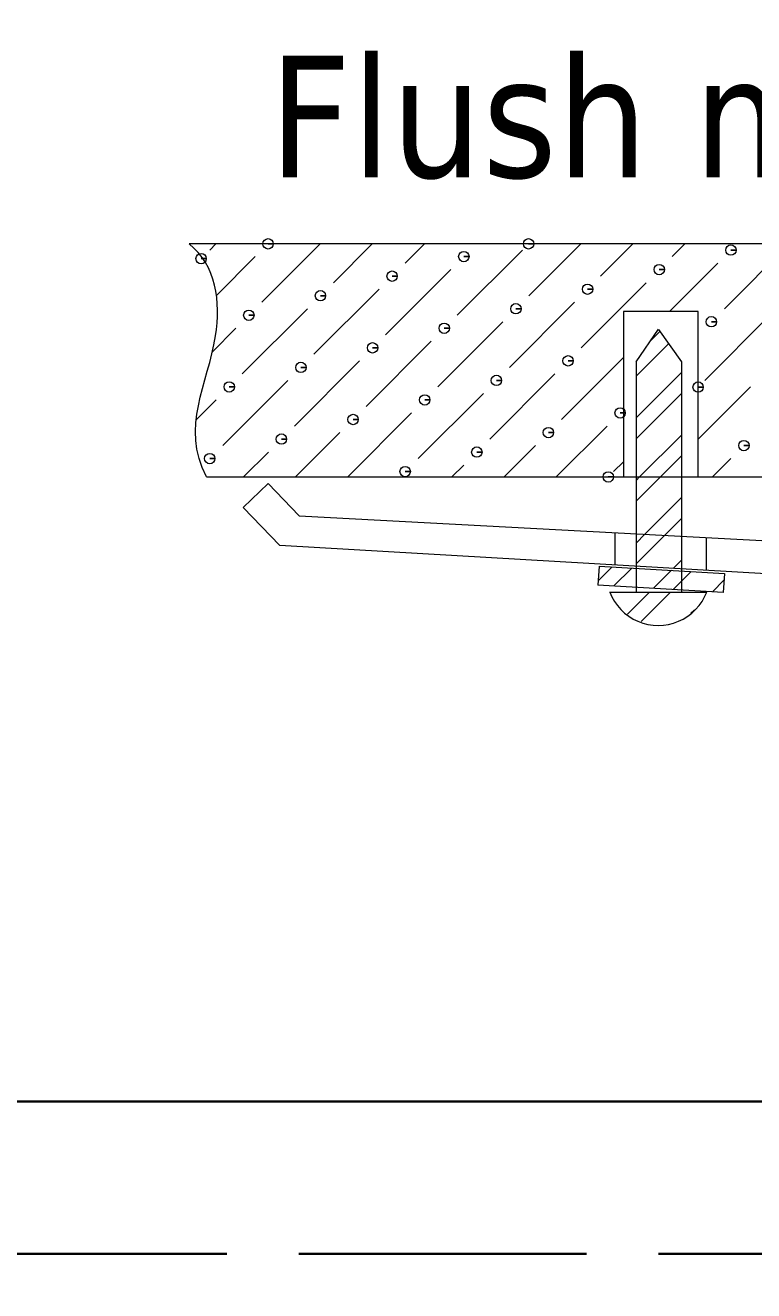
# Model space of a CAD drawing. Header units: millimetres. Extents: x 189 to 1666, y 327 to 1363.
# Drawn here: x 1109.2 to 1139.6, y 673.7 to 726.5 of the extents above; entities that cross this region are included whole.
import ezdxf

# ---------------------------------------------------------------- set-up
doc = ezdxf.new("R2010")
doc.units = ezdxf.units.MM
doc.linetypes.add('ACAD_ISO02W100', pattern=[15, 12, -3])
for name, color, linetype, lineweight in [('尺寸標注', 1, 'Continuous', 30), ('文字', 3, 'Continuous', 30), ('細實線', 1, 'Continuous', 13), ('虚线', 2, 'ACAD_ISO02W100', 30)]:
    doc.layers.add(name, color=color, linetype=linetype, lineweight=lineweight)
doc.styles.add('DIM', font='txt.shx', dxfattribs={"width": 0.7, "bigfont": 'chineset.shx'})
doc.styles.get("Standard").update_dxf_attribs({"font": 'arial.ttf'})
doc.dimstyles.new('mm+in(开孔纸尺寸)', dxfattribs={"dimscale": 3, "dimtxt": 5, "dimasz": 5.2, "dimexe": 1.25, "dimexo": 0.625, "dimgap": 2, "dimtad": 1, "dimtxsty": 'DIM', "dimcen": 0, "dimclrd": 256, "dimclre": 256, "dimclrt": 3, "dimadec": 0, "dimazin": 0, "dimtfac": 1, "dimtmove": 0, "dimatfit": 1, "dimfxl": 1, "dimlwd": -1, "dimarcsym": 0})

# ---------------------------------------------------------------- blocks, each defined once
blk = doc.blocks.new('*D28')
at = {"layer": 'Defpoints', "color": 0}
for p in [(1249.222, 877.481), (917.422, 716.562), (1249.222, 627.281)]:
    blk.add_point(p, dxfattribs=at)
at = {"layer": '尺寸標注', "lineweight": -2}
for p, q in [((1249.222, 875.606), (1249.222, 623.531)), ((917.422, 714.687), (917.422, 623.531))]:
    blk.add_line(p, q, dxfattribs=at)
at = {"layer": '尺寸標注'}
blk.add_line((933.022, 627.281), (1233.622, 627.281), dxfattribs=at)
for points in [[(933.022, 629.881), (933.022, 624.681), (917.422, 627.281)], [(1233.622, 624.681), (1233.622, 629.881), (1249.222, 627.281)]]:
    blk.add_solid(points, dxfattribs=at)
at = {"layer": '尺寸標注', "color": 3, "insert": (1083.322, 642.031), "char_height": 15, "attachment_point": 5, "style": 'DIM'}
blk.add_mtext('331,8mm [13 1/16"]', dxfattribs=at)

msp = doc.modelspace()

# ---------------------------------------------------------------- linework, layer by layer
at = {"layer": '文字'}
msp.add_lwpolyline([(625.622, 1075.494, 0.414214), (571.972, 1021.844), (571.972, 735.244, 0.414214), (625.622, 681.594), (1209.222, 681.594, 0.414214), (1262.872, 735.244), (1262.872, 1021.844, 0.414214), (1209.222, 1075.494)], format="xyb", close=True, dxfattribs=at)
at = {"layer": '細實線', "lineweight": 9}
for points, knots in [([(1119.336, 717.348), (1119.336, 717.348), (1119.553, 717.348), (1119.553, 717.348), (1119.553, 717.348), (1119.553, 717.468), (1119.455, 717.565), (1119.336, 717.565), (1119.336, 717.565), (1119.216, 717.565), (1119.119, 717.468), (1119.119, 717.348), (1119.119, 717.348), (1119.119, 717.229), (1119.216, 717.131), (1119.336, 717.131), (1119.336, 717.131), (1119.455, 717.131), (1119.553, 717.229), (1119.553, 717.348), (1119.553, 717.348), (1119.553, 717.348), (1119.336, 717.348), (1119.336, 717.348)], [0, 0, 0, 0, 0.142857, 0.142857, 0.142857, 0.142857, 0.285714, 0.285714, 0.285714, 0.285714, 0.428571, 0.428571, 0.428571, 0.428571, 0.571429, 0.571429, 0.571429, 0.571429, 0.714286, 0.714286, 0.714286, 0.714286, 1, 1, 1, 1]), ([(1130.204, 717.348), (1130.204, 717.348), (1130.421, 717.348), (1130.421, 717.348), (1130.421, 717.348), (1130.421, 717.468), (1130.324, 717.565), (1130.204, 717.565), (1130.204, 717.565), (1130.085, 717.565), (1129.988, 717.468), (1129.988, 717.348), (1129.988, 717.348), (1129.988, 717.229), (1130.085, 717.131), (1130.204, 717.131), (1130.204, 717.131), (1130.324, 717.131), (1130.421, 717.229), (1130.421, 717.348), (1130.421, 717.348), (1130.421, 717.348), (1130.204, 717.348), (1130.204, 717.348)], [0, 0, 0, 0, 0.142857, 0.142857, 0.142857, 0.142857, 0.285714, 0.285714, 0.285714, 0.285714, 0.428571, 0.428571, 0.428571, 0.428571, 0.571429, 0.571429, 0.571429, 0.571429, 0.714286, 0.714286, 0.714286, 0.714286, 1, 1, 1, 1]), ([(1116.772, 707.629), (1115.676, 709.739), (1116.834, 711.478), (1117.15, 713.519), (1117.15, 713.519), (1117.366, 714.92), (1117.184, 716.465), (1116.042, 717.345)], [0, 0, 0, 0, 0.333333, 0.333333, 0.333333, 0.333333, 1, 1, 1, 1]), ([(1127.501, 716.817), (1127.501, 716.817), (1127.718, 716.817), (1127.718, 716.817), (1127.718, 716.817), (1127.718, 716.937), (1127.62, 717.034), (1127.501, 717.034), (1127.501, 717.034), (1127.381, 717.034), (1127.284, 716.937), (1127.284, 716.817), (1127.284, 716.817), (1127.284, 716.698), (1127.381, 716.6), (1127.501, 716.6), (1127.501, 716.6), (1127.62, 716.6), (1127.718, 716.698), (1127.718, 716.817), (1127.718, 716.817), (1127.718, 716.817), (1127.501, 716.817), (1127.501, 716.817)], [0, 0, 0, 0, 0.142857, 0.142857, 0.142857, 0.142857, 0.285714, 0.285714, 0.285714, 0.285714, 0.428571, 0.428571, 0.428571, 0.428571, 0.571429, 0.571429, 0.571429, 0.571429, 0.714286, 0.714286, 0.714286, 0.714286, 1, 1, 1, 1]), ([(1138.639, 717.09), (1138.639, 717.09), (1138.856, 717.09), (1138.856, 717.09), (1138.856, 717.09), (1138.856, 717.209), (1138.759, 717.306), (1138.639, 717.306), (1138.639, 717.306), (1138.52, 717.306), (1138.423, 717.209), (1138.423, 717.09), (1138.423, 717.09), (1138.423, 716.97), (1138.52, 716.873), (1138.639, 716.873), (1138.639, 716.873), (1138.759, 716.873), (1138.856, 716.97), (1138.856, 717.09), (1138.856, 717.09), (1138.856, 717.09), (1138.639, 717.09), (1138.639, 717.09)], [0, 0, 0, 0, 0.142857, 0.142857, 0.142857, 0.142857, 0.285714, 0.285714, 0.285714, 0.285714, 0.428571, 0.428571, 0.428571, 0.428571, 0.571429, 0.571429, 0.571429, 0.571429, 0.714286, 0.714286, 0.714286, 0.714286, 1, 1, 1, 1]), ([(1116.546, 716.731), (1116.546, 716.731), (1116.763, 716.731), (1116.763, 716.731), (1116.763, 716.731), (1116.763, 716.85), (1116.665, 716.948), (1116.546, 716.948), (1116.546, 716.948), (1116.427, 716.948), (1116.329, 716.85), (1116.329, 716.731), (1116.329, 716.731), (1116.329, 716.611), (1116.427, 716.514), (1116.546, 716.514), (1116.546, 716.514), (1116.665, 716.514), (1116.763, 716.611), (1116.763, 716.731), (1116.763, 716.731), (1116.763, 716.731), (1116.546, 716.731), (1116.546, 716.731)], [0, 0, 0, 0, 0.142857, 0.142857, 0.142857, 0.142857, 0.285714, 0.285714, 0.285714, 0.285714, 0.428571, 0.428571, 0.428571, 0.428571, 0.571429, 0.571429, 0.571429, 0.571429, 0.714286, 0.714286, 0.714286, 0.714286, 1, 1, 1, 1]), ([(1135.65, 716.273), (1135.65, 716.273), (1135.867, 716.273), (1135.867, 716.273), (1135.867, 716.273), (1135.867, 716.393), (1135.769, 716.49), (1135.65, 716.49), (1135.65, 716.49), (1135.53, 716.49), (1135.433, 716.393), (1135.433, 716.273), (1135.433, 716.273), (1135.433, 716.154), (1135.53, 716.056), (1135.65, 716.056), (1135.65, 716.056), (1135.769, 716.056), (1135.867, 716.154), (1135.867, 716.273), (1135.867, 716.273), (1135.867, 716.273), (1135.65, 716.273), (1135.65, 716.273)], [0, 0, 0, 0, 0.142857, 0.142857, 0.142857, 0.142857, 0.285714, 0.285714, 0.285714, 0.285714, 0.428571, 0.428571, 0.428571, 0.428571, 0.571429, 0.571429, 0.571429, 0.571429, 0.714286, 0.714286, 0.714286, 0.714286, 1, 1, 1, 1]), ([(1124.512, 716.001), (1124.512, 716.001), (1124.728, 716.001), (1124.728, 716.001), (1124.728, 716.001), (1124.728, 716.12), (1124.631, 716.218), (1124.512, 716.218), (1124.512, 716.218), (1124.392, 716.218), (1124.295, 716.12), (1124.295, 716.001), (1124.295, 716.001), (1124.295, 715.882), (1124.392, 715.784), (1124.512, 715.784), (1124.512, 715.784), (1124.631, 715.784), (1124.728, 715.882), (1124.728, 716.001), (1124.728, 716.001), (1124.728, 716.001), (1124.512, 716.001), (1124.512, 716.001)], [0, 0, 0, 0, 0.142857, 0.142857, 0.142857, 0.142857, 0.285714, 0.285714, 0.285714, 0.285714, 0.428571, 0.428571, 0.428571, 0.428571, 0.571429, 0.571429, 0.571429, 0.571429, 0.714286, 0.714286, 0.714286, 0.714286, 1, 1, 1, 1]), ([(1132.663, 715.458), (1132.663, 715.458), (1132.879, 715.458), (1132.879, 715.458), (1132.879, 715.458), (1132.879, 715.577), (1132.782, 715.674), (1132.663, 715.674), (1132.663, 715.674), (1132.543, 715.674), (1132.446, 715.577), (1132.446, 715.458), (1132.446, 715.458), (1132.446, 715.338), (1132.543, 715.241), (1132.663, 715.241), (1132.663, 715.241), (1132.782, 715.241), (1132.879, 715.338), (1132.879, 715.458), (1132.879, 715.458), (1132.879, 715.458), (1132.663, 715.458), (1132.663, 715.458)], [0, 0, 0, 0, 0.142857, 0.142857, 0.142857, 0.142857, 0.285714, 0.285714, 0.285714, 0.285714, 0.428571, 0.428571, 0.428571, 0.428571, 0.571429, 0.571429, 0.571429, 0.571429, 0.714286, 0.714286, 0.714286, 0.714286, 1, 1, 1, 1]), ([(1121.522, 715.187), (1121.522, 715.187), (1121.739, 715.187), (1121.739, 715.187), (1121.739, 715.187), (1121.739, 715.307), (1121.642, 715.404), (1121.522, 715.404), (1121.522, 715.404), (1121.403, 715.404), (1121.306, 715.307), (1121.306, 715.187), (1121.306, 715.187), (1121.306, 715.068), (1121.403, 714.971), (1121.522, 714.971), (1121.522, 714.971), (1121.642, 714.971), (1121.739, 715.068), (1121.739, 715.187), (1121.739, 715.187), (1121.739, 715.187), (1121.522, 715.187), (1121.522, 715.187)], [0, 0, 0, 0, 0.142857, 0.142857, 0.142857, 0.142857, 0.285714, 0.285714, 0.285714, 0.285714, 0.428571, 0.428571, 0.428571, 0.428571, 0.571429, 0.571429, 0.571429, 0.571429, 0.714286, 0.714286, 0.714286, 0.714286, 1, 1, 1, 1]), ([(1118.535, 714.372), (1118.535, 714.372), (1118.752, 714.372), (1118.752, 714.372), (1118.752, 714.372), (1118.752, 714.492), (1118.654, 714.589), (1118.535, 714.589), (1118.535, 714.589), (1118.416, 714.589), (1118.318, 714.492), (1118.318, 714.372), (1118.318, 714.372), (1118.318, 714.253), (1118.416, 714.156), (1118.535, 714.156), (1118.535, 714.156), (1118.654, 714.156), (1118.752, 714.253), (1118.752, 714.372), (1118.752, 714.372), (1118.752, 714.372), (1118.535, 714.372), (1118.535, 714.372)], [0, 0, 0, 0, 0.142857, 0.142857, 0.142857, 0.142857, 0.285714, 0.285714, 0.285714, 0.285714, 0.428571, 0.428571, 0.428571, 0.428571, 0.571429, 0.571429, 0.571429, 0.571429, 0.714286, 0.714286, 0.714286, 0.714286, 1, 1, 1, 1]), ([(1129.673, 714.643), (1129.673, 714.643), (1129.89, 714.643), (1129.89, 714.643), (1129.89, 714.643), (1129.89, 714.762), (1129.793, 714.86), (1129.673, 714.86), (1129.673, 714.86), (1129.554, 714.86), (1129.456, 714.762), (1129.456, 714.643), (1129.456, 714.643), (1129.456, 714.523), (1129.554, 714.426), (1129.673, 714.426), (1129.673, 714.426), (1129.793, 714.426), (1129.89, 714.523), (1129.89, 714.643), (1129.89, 714.643), (1129.89, 714.643), (1129.673, 714.643), (1129.673, 714.643)], [0, 0, 0, 0, 0.142857, 0.142857, 0.142857, 0.142857, 0.285714, 0.285714, 0.285714, 0.285714, 0.428571, 0.428571, 0.428571, 0.428571, 0.571429, 0.571429, 0.571429, 0.571429, 0.714286, 0.714286, 0.714286, 0.714286, 1, 1, 1, 1]), ([(1126.684, 713.828), (1126.684, 713.828), (1126.901, 713.828), (1126.901, 713.828), (1126.901, 713.828), (1126.901, 713.948), (1126.804, 714.045), (1126.684, 714.045), (1126.684, 714.045), (1126.565, 714.045), (1126.467, 713.948), (1126.467, 713.828), (1126.467, 713.828), (1126.467, 713.709), (1126.565, 713.611), (1126.684, 713.611), (1126.684, 713.611), (1126.804, 713.611), (1126.901, 713.709), (1126.901, 713.828), (1126.901, 713.828), (1126.901, 713.828), (1126.684, 713.828), (1126.684, 713.828)], [0, 0, 0, 0, 0.142857, 0.142857, 0.142857, 0.142857, 0.285714, 0.285714, 0.285714, 0.285714, 0.428571, 0.428571, 0.428571, 0.428571, 0.571429, 0.571429, 0.571429, 0.571429, 0.714286, 0.714286, 0.714286, 0.714286, 1, 1, 1, 1]), ([(1137.824, 714.1), (1137.824, 714.1), (1138.041, 714.1), (1138.041, 714.1), (1138.041, 714.1), (1138.041, 714.22), (1137.944, 714.317), (1137.824, 714.317), (1137.824, 714.317), (1137.705, 714.317), (1137.607, 714.22), (1137.607, 714.1), (1137.607, 714.1), (1137.607, 713.981), (1137.705, 713.883), (1137.824, 713.883), (1137.824, 713.883), (1137.944, 713.883), (1138.041, 713.981), (1138.041, 714.1), (1138.041, 714.1), (1138.041, 714.1), (1137.824, 714.1), (1137.824, 714.1)], [0, 0, 0, 0, 0.142857, 0.142857, 0.142857, 0.142857, 0.285714, 0.285714, 0.285714, 0.285714, 0.428571, 0.428571, 0.428571, 0.428571, 0.571429, 0.571429, 0.571429, 0.571429, 0.714286, 0.714286, 0.714286, 0.714286, 1, 1, 1, 1]), ([(1123.697, 713.013), (1123.697, 713.013), (1123.914, 713.013), (1123.914, 713.013), (1123.914, 713.013), (1123.914, 713.132), (1123.816, 713.23), (1123.697, 713.23), (1123.697, 713.23), (1123.577, 713.23), (1123.48, 713.132), (1123.48, 713.013), (1123.48, 713.013), (1123.48, 712.893), (1123.577, 712.796), (1123.697, 712.796), (1123.697, 712.796), (1123.816, 712.796), (1123.914, 712.893), (1123.914, 713.013), (1123.914, 713.013), (1123.914, 713.013), (1123.697, 713.013), (1123.697, 713.013)], [0, 0, 0, 0, 0.142857, 0.142857, 0.142857, 0.142857, 0.285714, 0.285714, 0.285714, 0.285714, 0.428571, 0.428571, 0.428571, 0.428571, 0.571429, 0.571429, 0.571429, 0.571429, 0.714286, 0.714286, 0.714286, 0.714286, 1, 1, 1, 1]), ([(1120.707, 712.198), (1120.707, 712.198), (1120.924, 712.198), (1120.924, 712.198), (1120.924, 712.198), (1120.924, 712.318), (1120.827, 712.415), (1120.707, 712.415), (1120.707, 712.415), (1120.588, 712.415), (1120.491, 712.318), (1120.491, 712.198), (1120.491, 712.198), (1120.491, 712.079), (1120.588, 711.981), (1120.707, 711.981), (1120.707, 711.981), (1120.827, 711.981), (1120.924, 712.079), (1120.924, 712.198), (1120.924, 712.198), (1120.924, 712.198), (1120.707, 712.198), (1120.707, 712.198)], [0, 0, 0, 0, 0.142857, 0.142857, 0.142857, 0.142857, 0.285714, 0.285714, 0.285714, 0.285714, 0.428571, 0.428571, 0.428571, 0.428571, 0.571429, 0.571429, 0.571429, 0.571429, 0.714286, 0.714286, 0.714286, 0.714286, 1, 1, 1, 1]), ([(1131.848, 712.471), (1131.848, 712.471), (1132.065, 712.471), (1132.065, 712.471), (1132.065, 712.471), (1132.065, 712.59), (1131.967, 712.687), (1131.848, 712.687), (1131.848, 712.687), (1131.728, 712.687), (1131.631, 712.59), (1131.631, 712.471), (1131.631, 712.471), (1131.631, 712.351), (1131.728, 712.254), (1131.848, 712.254), (1131.848, 712.254), (1131.967, 712.254), (1132.065, 712.351), (1132.065, 712.471), (1132.065, 712.471), (1132.065, 712.471), (1131.848, 712.471), (1131.848, 712.471)], [0, 0, 0, 0, 0.142857, 0.142857, 0.142857, 0.142857, 0.285714, 0.285714, 0.285714, 0.285714, 0.428571, 0.428571, 0.428571, 0.428571, 0.571429, 0.571429, 0.571429, 0.571429, 0.714286, 0.714286, 0.714286, 0.714286, 1, 1, 1, 1]), ([(1128.859, 711.654), (1128.859, 711.654), (1129.075, 711.654), (1129.075, 711.654), (1129.075, 711.654), (1129.075, 711.773), (1128.978, 711.871), (1128.859, 711.871), (1128.859, 711.871), (1128.739, 711.871), (1128.642, 711.773), (1128.642, 711.654), (1128.642, 711.654), (1128.642, 711.534), (1128.739, 711.437), (1128.859, 711.437), (1128.859, 711.437), (1128.978, 711.437), (1129.075, 711.534), (1129.075, 711.654), (1129.075, 711.654), (1129.075, 711.654), (1128.859, 711.654), (1128.859, 711.654)], [0, 0, 0, 0, 0.142857, 0.142857, 0.142857, 0.142857, 0.285714, 0.285714, 0.285714, 0.285714, 0.428571, 0.428571, 0.428571, 0.428571, 0.571429, 0.571429, 0.571429, 0.571429, 0.714286, 0.714286, 0.714286, 0.714286, 1, 1, 1, 1]), ([(1117.718, 711.383), (1117.718, 711.383), (1117.935, 711.383), (1117.935, 711.383), (1117.935, 711.383), (1117.935, 711.503), (1117.838, 711.6), (1117.718, 711.6), (1117.718, 711.6), (1117.599, 711.6), (1117.501, 711.503), (1117.501, 711.383), (1117.501, 711.383), (1117.501, 711.264), (1117.599, 711.167), (1117.718, 711.167), (1117.718, 711.167), (1117.838, 711.167), (1117.935, 711.264), (1117.935, 711.383), (1117.935, 711.383), (1117.935, 711.383), (1117.718, 711.383), (1117.718, 711.383)], [0, 0, 0, 0, 0.142857, 0.142857, 0.142857, 0.142857, 0.285714, 0.285714, 0.285714, 0.285714, 0.428571, 0.428571, 0.428571, 0.428571, 0.571429, 0.571429, 0.571429, 0.571429, 0.714286, 0.714286, 0.714286, 0.714286, 1, 1, 1, 1]), ([(1137.273, 711.375), (1137.273, 711.375), (1137.489, 711.375), (1137.489, 711.375), (1137.489, 711.375), (1137.489, 711.494), (1137.392, 711.592), (1137.273, 711.592), (1137.273, 711.592), (1137.153, 711.592), (1137.056, 711.494), (1137.056, 711.375), (1137.056, 711.375), (1137.056, 711.255), (1137.153, 711.158), (1137.273, 711.158), (1137.273, 711.158), (1137.392, 711.158), (1137.489, 711.255), (1137.489, 711.375), (1137.489, 711.375), (1137.489, 711.375), (1137.273, 711.375), (1137.273, 711.375)], [0, 0, 0, 0, 0.142857, 0.142857, 0.142857, 0.142857, 0.285714, 0.285714, 0.285714, 0.285714, 0.428571, 0.428571, 0.428571, 0.428571, 0.571429, 0.571429, 0.571429, 0.571429, 0.714286, 0.714286, 0.714286, 0.714286, 1, 1, 1, 1]), ([(1125.871, 710.841), (1125.871, 710.841), (1126.088, 710.841), (1126.088, 710.841), (1126.088, 710.841), (1126.088, 710.96), (1125.991, 711.058), (1125.871, 711.058), (1125.871, 711.058), (1125.752, 711.058), (1125.654, 710.96), (1125.654, 710.841), (1125.654, 710.841), (1125.654, 710.721), (1125.752, 710.624), (1125.871, 710.624), (1125.871, 710.624), (1125.991, 710.624), (1126.088, 710.721), (1126.088, 710.841), (1126.088, 710.841), (1126.088, 710.841), (1125.871, 710.841), (1125.871, 710.841)], [0, 0, 0, 0, 0.142857, 0.142857, 0.142857, 0.142857, 0.285714, 0.285714, 0.285714, 0.285714, 0.428571, 0.428571, 0.428571, 0.428571, 0.571429, 0.571429, 0.571429, 0.571429, 0.714286, 0.714286, 0.714286, 0.714286, 1, 1, 1, 1]), ([(1122.882, 710.024), (1122.882, 710.024), (1123.098, 710.024), (1123.098, 710.024), (1123.098, 710.024), (1123.098, 710.143), (1123.001, 710.241), (1122.882, 710.241), (1122.882, 710.241), (1122.762, 710.241), (1122.665, 710.143), (1122.665, 710.024), (1122.665, 710.024), (1122.665, 709.904), (1122.762, 709.807), (1122.882, 709.807), (1122.882, 709.807), (1123.001, 709.807), (1123.098, 709.904), (1123.098, 710.024), (1123.098, 710.024), (1123.098, 710.024), (1122.882, 710.024), (1122.882, 710.024)], [0, 0, 0, 0, 0.142857, 0.142857, 0.142857, 0.142857, 0.285714, 0.285714, 0.285714, 0.285714, 0.428571, 0.428571, 0.428571, 0.428571, 0.571429, 0.571429, 0.571429, 0.571429, 0.714286, 0.714286, 0.714286, 0.714286, 1, 1, 1, 1]), ([(1134.02, 710.296), (1134.02, 710.296), (1134.237, 710.296), (1134.237, 710.296), (1134.237, 710.296), (1134.237, 710.416), (1134.14, 710.513), (1134.02, 710.513), (1134.02, 710.513), (1133.901, 710.513), (1133.803, 710.416), (1133.803, 710.296), (1133.803, 710.296), (1133.803, 710.177), (1133.901, 710.079), (1134.02, 710.079), (1134.02, 710.079), (1134.14, 710.079), (1134.237, 710.177), (1134.237, 710.296), (1134.237, 710.296), (1134.237, 710.296), (1134.02, 710.296), (1134.02, 710.296)], [0, 0, 0, 0, 0.142857, 0.142857, 0.142857, 0.142857, 0.285714, 0.285714, 0.285714, 0.285714, 0.428571, 0.428571, 0.428571, 0.428571, 0.571429, 0.571429, 0.571429, 0.571429, 0.714286, 0.714286, 0.714286, 0.714286, 1, 1, 1, 1]), ([(1131.031, 709.481), (1131.031, 709.481), (1131.248, 709.481), (1131.248, 709.481), (1131.248, 709.481), (1131.248, 709.6), (1131.15, 709.698), (1131.031, 709.698), (1131.031, 709.698), (1130.911, 709.698), (1130.814, 709.6), (1130.814, 709.481), (1130.814, 709.481), (1130.814, 709.362), (1130.911, 709.264), (1131.031, 709.264), (1131.031, 709.264), (1131.15, 709.264), (1131.248, 709.362), (1131.248, 709.481), (1131.248, 709.481), (1131.248, 709.481), (1131.031, 709.481), (1131.031, 709.481)], [0, 0, 0, 0, 0.142857, 0.142857, 0.142857, 0.142857, 0.285714, 0.285714, 0.285714, 0.285714, 0.428571, 0.428571, 0.428571, 0.428571, 0.571429, 0.571429, 0.571429, 0.571429, 0.714286, 0.714286, 0.714286, 0.714286, 1, 1, 1, 1]), ([(1119.893, 709.209), (1119.893, 709.209), (1120.109, 709.209), (1120.109, 709.209), (1120.109, 709.209), (1120.109, 709.328), (1120.012, 709.425), (1119.893, 709.425), (1119.893, 709.425), (1119.773, 709.425), (1119.676, 709.328), (1119.676, 709.209), (1119.676, 709.209), (1119.676, 709.089), (1119.773, 708.992), (1119.893, 708.992), (1119.893, 708.992), (1120.012, 708.992), (1120.109, 709.089), (1120.109, 709.209), (1120.109, 709.209), (1120.109, 709.209), (1119.893, 709.209), (1119.893, 709.209)], [0, 0, 0, 0, 0.142857, 0.142857, 0.142857, 0.142857, 0.285714, 0.285714, 0.285714, 0.285714, 0.428571, 0.428571, 0.428571, 0.428571, 0.571429, 0.571429, 0.571429, 0.571429, 0.714286, 0.714286, 0.714286, 0.714286, 1, 1, 1, 1]), ([(1139.184, 708.939), (1139.184, 708.939), (1139.401, 708.939), (1139.401, 708.939), (1139.401, 708.939), (1139.401, 709.058), (1139.303, 709.155), (1139.184, 709.155), (1139.184, 709.155), (1139.064, 709.155), (1138.967, 709.058), (1138.967, 708.939), (1138.967, 708.939), (1138.967, 708.819), (1139.064, 708.722), (1139.184, 708.722), (1139.184, 708.722), (1139.303, 708.722), (1139.401, 708.819), (1139.401, 708.939), (1139.401, 708.939), (1139.401, 708.939), (1139.184, 708.939), (1139.184, 708.939)], [0, 0, 0, 0, 0.142857, 0.142857, 0.142857, 0.142857, 0.285714, 0.285714, 0.285714, 0.285714, 0.428571, 0.428571, 0.428571, 0.428571, 0.571429, 0.571429, 0.571429, 0.571429, 0.714286, 0.714286, 0.714286, 0.714286, 1, 1, 1, 1]), ([(1116.905, 708.394), (1116.905, 708.394), (1117.122, 708.394), (1117.122, 708.394), (1117.122, 708.394), (1117.122, 708.513), (1117.024, 708.611), (1116.905, 708.611), (1116.905, 708.611), (1116.786, 708.611), (1116.688, 708.513), (1116.688, 708.394), (1116.688, 708.394), (1116.688, 708.274), (1116.786, 708.177), (1116.905, 708.177), (1116.905, 708.177), (1117.024, 708.177), (1117.122, 708.274), (1117.122, 708.394), (1117.122, 708.394), (1117.122, 708.394), (1116.905, 708.394), (1116.905, 708.394)], [0, 0, 0, 0, 0.142857, 0.142857, 0.142857, 0.142857, 0.285714, 0.285714, 0.285714, 0.285714, 0.428571, 0.428571, 0.428571, 0.428571, 0.571429, 0.571429, 0.571429, 0.571429, 0.714286, 0.714286, 0.714286, 0.714286, 1, 1, 1, 1]), ([(1128.043, 708.666), (1128.043, 708.666), (1128.26, 708.666), (1128.26, 708.666), (1128.26, 708.666), (1128.26, 708.786), (1128.163, 708.883), (1128.043, 708.883), (1128.043, 708.883), (1127.924, 708.883), (1127.827, 708.786), (1127.827, 708.666), (1127.827, 708.666), (1127.827, 708.547), (1127.924, 708.45), (1128.043, 708.45), (1128.043, 708.45), (1128.163, 708.45), (1128.26, 708.547), (1128.26, 708.666), (1128.26, 708.666), (1128.26, 708.666), (1128.043, 708.666), (1128.043, 708.666)], [0, 0, 0, 0, 0.142857, 0.142857, 0.142857, 0.142857, 0.285714, 0.285714, 0.285714, 0.285714, 0.428571, 0.428571, 0.428571, 0.428571, 0.571429, 0.571429, 0.571429, 0.571429, 0.714286, 0.714286, 0.714286, 0.714286, 1, 1, 1, 1]), ([(1125.054, 707.851), (1125.054, 707.851), (1125.271, 707.851), (1125.271, 707.851), (1125.271, 707.851), (1125.271, 707.971), (1125.174, 708.068), (1125.054, 708.068), (1125.054, 708.068), (1124.935, 708.068), (1124.838, 707.971), (1124.838, 707.851), (1124.838, 707.851), (1124.838, 707.732), (1124.935, 707.635), (1125.054, 707.635), (1125.054, 707.635), (1125.174, 707.635), (1125.271, 707.732), (1125.271, 707.851), (1125.271, 707.851), (1125.271, 707.851), (1125.054, 707.851), (1125.054, 707.851)], [0, 0, 0, 0, 0.142857, 0.142857, 0.142857, 0.142857, 0.285714, 0.285714, 0.285714, 0.285714, 0.428571, 0.428571, 0.428571, 0.428571, 0.571429, 0.571429, 0.571429, 0.571429, 0.714286, 0.714286, 0.714286, 0.714286, 1, 1, 1, 1]), ([(1133.527, 707.63), (1133.527, 707.63), (1133.744, 707.63), (1133.744, 707.63), (1133.744, 707.63), (1133.744, 707.749), (1133.647, 707.847), (1133.527, 707.847), (1133.527, 707.847), (1133.408, 707.847), (1133.311, 707.749), (1133.311, 707.63), (1133.311, 707.63), (1133.311, 707.51), (1133.408, 707.413), (1133.527, 707.413), (1133.527, 707.413), (1133.647, 707.413), (1133.744, 707.51), (1133.744, 707.63), (1133.744, 707.63), (1133.744, 707.63), (1133.527, 707.63), (1133.527, 707.63)], [0, 0, 0, 0, 0.142857, 0.142857, 0.142857, 0.142857, 0.285714, 0.285714, 0.285714, 0.285714, 0.428571, 0.428571, 0.428571, 0.428571, 0.571429, 0.571429, 0.571429, 0.571429, 0.714286, 0.714286, 0.714286, 0.714286, 1, 1, 1, 1]), ([(1133.585, 702.83), (1133.795, 702.28), (1134.221, 701.839), (1134.762, 701.611), (1134.762, 701.611), (1135.303, 701.382), (1135.914, 701.382), (1136.456, 701.611), (1136.456, 701.611), (1136.997, 701.839), (1137.422, 702.28), (1137.632, 702.83)], [0, 0, 0, 0, 0.25, 0.25, 0.25, 0.25, 0.5, 0.5, 0.5, 0.5, 1, 1, 1, 1])]:
    msp.add_open_spline(points, degree=3, knots=knots, dxfattribs=at)
for points in [[(1159.815, 717.344), (1159.815, 717.344), (1116.042, 717.344), (1116.042, 717.344)], [(1116.905, 717.089), (1116.905, 717.089), (1117.163, 717.348), (1117.163, 717.348)], [(1119.078, 714.915), (1119.078, 714.915), (1121.51, 717.348), (1121.51, 717.348)], [(1122.067, 715.729), (1122.067, 715.729), (1123.684, 717.348), (1123.684, 717.348)], [(1125.054, 716.545), (1125.054, 716.545), (1125.857, 717.348), (1125.857, 717.348)], [(1127.229, 714.372), (1127.229, 714.372), (1129.946, 717.089), (1129.946, 717.089)], [(1130.218, 715.187), (1130.218, 715.187), (1132.378, 717.348), (1132.378, 717.348)], [(1133.205, 716), (1133.205, 716), (1134.551, 717.348), (1134.551, 717.348)], [(1136.195, 716.817), (1136.195, 716.817), (1136.725, 717.348), (1136.725, 717.348)], [(1138.369, 714.642), (1138.369, 714.642), (1141.072, 717.348), (1141.072, 717.348)], [(1117.182, 715.192), (1117.182, 715.192), (1118.805, 716.817), (1118.805, 716.817)], [(1136.075, 714.523), (1136.075, 714.523), (1138.097, 716.545), (1138.097, 716.545)], [(1124.239, 713.555), (1124.239, 713.555), (1126.956, 716.273), (1126.956, 716.273)], [(1121.252, 712.742), (1121.252, 712.742), (1123.969, 715.457), (1123.969, 715.457)], [(1132.391, 713.013), (1132.391, 713.013), (1135.107, 715.729), (1135.107, 715.729)], [(1129.401, 712.197), (1129.401, 712.197), (1132.12, 714.915), (1132.12, 714.915)], [(1118.263, 711.925), (1118.263, 711.925), (1120.98, 714.642), (1120.98, 714.642)], [(1137.271, 714.523), (1137.271, 714.523), (1134.159, 714.523), (1134.159, 714.523)], [(1134.161, 714.521), (1134.161, 714.521), (1134.161, 707.627), (1134.161, 707.627)], [(1137.271, 707.629), (1137.271, 707.629), (1137.271, 714.523), (1137.271, 714.523)], [(1137.552, 711.654), (1137.552, 711.654), (1140.269, 714.372), (1140.269, 714.372)], [(1126.414, 711.383), (1126.414, 711.383), (1129.13, 714.1), (1129.13, 714.1)], [(1117, 712.838), (1117, 712.838), (1117.99, 713.827), (1117.99, 713.827)], [(1134.684, 712.428), (1134.684, 712.428), (1135.617, 713.786), (1135.617, 713.786)], [(1135.286, 713.301), (1135.286, 713.301), (1135.681, 713.696), (1135.681, 713.696)], [(1135.621, 713.784), (1135.621, 713.784), (1136.578, 712.427), (1136.578, 712.427)], [(1137.273, 713.548), (1137.273, 713.548), (1137.282, 713.555), (1137.282, 713.555)], [(1123.424, 710.568), (1123.424, 710.568), (1126.142, 713.285), (1126.142, 713.285)], [(1134.686, 711.83), (1134.686, 711.83), (1136.042, 713.186), (1136.042, 713.186)], [(1120.435, 709.753), (1120.435, 709.753), (1123.154, 712.47), (1123.154, 712.47)], [(1131.575, 710.023), (1131.575, 710.023), (1134.161, 712.611), (1134.161, 712.611)], [(1134.684, 712.428), (1134.684, 712.428), (1134.684, 702.831), (1134.684, 702.831)], [(1136.578, 712.427), (1136.578, 712.427), (1136.578, 702.83), (1136.578, 702.83)], [(1128.586, 709.208), (1128.586, 709.208), (1131.303, 711.925), (1131.303, 711.925)], [(1134.686, 710.093), (1134.686, 710.093), (1136.576, 711.983), (1136.576, 711.983)], [(1117.448, 708.938), (1117.448, 708.938), (1120.165, 711.653), (1120.165, 711.653)], [(1137.273, 709.201), (1137.273, 709.201), (1139.454, 711.383), (1139.454, 711.383)], [(1116.355, 710.02), (1116.355, 710.02), (1117.175, 710.84), (1117.175, 710.84)], [(1125.599, 708.393), (1125.599, 708.393), (1128.316, 711.11), (1128.316, 711.11)], [(1134.686, 709.222), (1134.686, 709.222), (1136.576, 711.112), (1136.576, 711.112)], [(1122.66, 707.629), (1122.66, 707.629), (1125.326, 710.296), (1125.326, 710.296)], [(1131.354, 707.629), (1131.354, 707.629), (1133.478, 709.753), (1133.478, 709.753)], [(1120.485, 707.629), (1120.485, 707.629), (1122.337, 709.481), (1122.337, 709.481)], [(1134.83, 707.629), (1134.83, 707.629), (1136.576, 709.375), (1136.576, 709.375)], [(1118.313, 707.629), (1118.313, 707.629), (1119.35, 708.666), (1119.35, 708.666)], [(1129.181, 707.629), (1129.181, 707.629), (1130.488, 708.938), (1130.488, 708.938)], [(1127.007, 707.629), (1127.007, 707.629), (1127.501, 708.123), (1127.501, 708.123)], [(1133.75, 707.851), (1133.75, 707.851), (1134.161, 708.264), (1134.161, 708.264)], [(1135.7, 707.629), (1135.7, 707.629), (1136.576, 708.504), (1136.576, 708.504)], [(1137.875, 707.629), (1137.875, 707.629), (1138.639, 708.393), (1138.639, 708.393)], [(1116.77, 707.629), (1116.77, 707.629), (1161.436, 707.629), (1161.436, 707.629)], [(1134.686, 707.483), (1134.686, 707.483), (1134.832, 707.629), (1134.832, 707.629)], [(1134.686, 706.613), (1134.686, 706.613), (1135.7, 707.629), (1135.7, 707.629)], [(1119.343, 707.357), (1119.343, 707.357), (1118.301, 706.353), (1118.301, 706.353)], [(1120.635, 706.014), (1120.635, 706.014), (1119.341, 707.358), (1119.341, 707.358)], [(1135.054, 705.243), (1135.054, 705.243), (1136.578, 706.766), (1136.578, 706.766)], [(1118.299, 706.353), (1118.299, 706.353), (1119.827, 704.766), (1119.827, 704.766)], [(1120.633, 706.013), (1120.633, 706.013), (1151.155, 704.378), (1151.155, 704.378)], [(1135.879, 705.198), (1135.879, 705.198), (1136.578, 705.896), (1136.578, 705.896)], [(1133.805, 705.307), (1133.805, 705.307), (1133.805, 703.951), (1133.805, 703.951)], [(1134.686, 704.875), (1134.686, 704.875), (1135.054, 705.243), (1135.054, 705.243)], [(1134.686, 704.005), (1134.686, 704.005), (1135.879, 705.198), (1135.879, 705.198)], [(1137.607, 705.106), (1137.607, 705.106), (1137.607, 703.733), (1137.607, 703.733)], [(1151.803, 702.906), (1151.803, 702.906), (1119.825, 704.768), (1119.825, 704.768)], [(1133.143, 703.913), (1133.143, 703.913), (1133.097, 703.123), (1133.097, 703.123)], [(1133.106, 703.296), (1133.106, 703.296), (1133.691, 703.88), (1133.691, 703.88)], [(1133.141, 703.91), (1133.141, 703.91), (1138.366, 703.606), (1138.366, 703.606)], [(1133.763, 703.083), (1133.763, 703.083), (1134.513, 703.833), (1134.513, 703.833)], [(1136.231, 703.813), (1136.231, 703.813), (1136.578, 704.158), (1136.578, 704.158)], [(1135.407, 702.989), (1135.407, 702.989), (1136.156, 703.738), (1136.156, 703.738)], [(1136.229, 702.94), (1136.229, 702.94), (1136.578, 703.289), (1136.578, 703.289)], [(1136.578, 703.289), (1136.578, 703.289), (1136.979, 703.689), (1136.979, 703.689)], [(1137.873, 702.845), (1137.873, 702.845), (1138.35, 703.322), (1138.35, 703.322)], [(1138.366, 703.606), (1138.366, 703.606), (1138.32, 702.815), (1138.32, 702.815)], [(1138.319, 702.817), (1138.319, 702.817), (1133.094, 703.121), (1133.094, 703.121)], [(1133.583, 702.83), (1133.583, 702.83), (1137.63, 702.83), (1137.63, 702.83)], [(1134.324, 701.904), (1134.324, 701.904), (1135.249, 702.83), (1135.249, 702.83)], [(1134.894, 701.605), (1134.894, 701.605), (1136.12, 702.83), (1136.12, 702.83)], [(1136.971, 701.943), (1136.971, 701.943), (1137.121, 702.092), (1137.121, 702.092)]]:
    msp.add_open_spline(points, degree=3, dxfattribs=at)
at = {"layer": '虚线'}
msp.add_lwpolyline([(625.622, 1081.844, 0.414214), (565.622, 1021.844), (565.622, 735.244, 0.414214), (625.622, 675.244), (1209.222, 675.244, 0.414214), (1269.222, 735.244), (1269.222, 1021.844, 0.414214), (1209.222, 1081.844)], format="xyb", close=True, dxfattribs=at)

# ---------------------------------------------------------------- texts
at = {"layer": '細實線', "insert": (1119.367, 725.193), "char_height": 5.07395, "width": 70.72723, "attachment_point": 1}
msp.add_mtext('{\\fTahoma|b0|i0|c0|p34;Flush mount cut}', dxfattribs=at)

# ---------------------------------------------------------------- dimensions: what is measured, and where the dimension line sits
at = {"layer": '尺寸標注'}
dim = msp.add_linear_dim(base=(1249.222, 627.281), p1=(917.422, 716.562), p2=(1249.222, 877.481), dimstyle='mm+in(开孔纸尺寸)', override={"dimpost": 'mm', "dimtofl": 0}, dxfattribs=at)
dim.commit()
dim.dimension.update_dxf_attribs({"geometry": '*D28', "text_midpoint": (1083.322, 627.281), "dimtype": 160})

doc.saveas('drawing.dxf')
